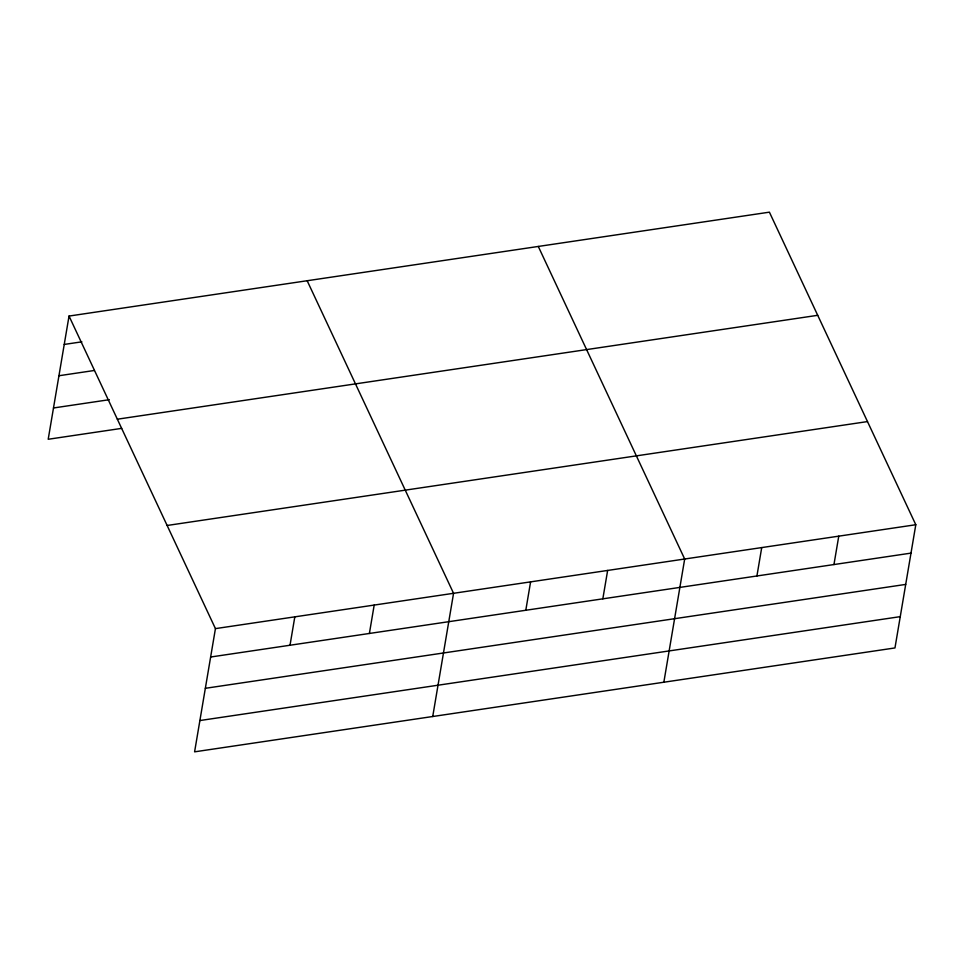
<?xml version="1.0" encoding="UTF-8"?>
<svg xmlns="http://www.w3.org/2000/svg" width="964" height="964" viewBox="0 0 964 964"><rect width="100%" height="100%" fill="white"/><g stroke="black" fill="none" stroke-linecap="round" stroke-linejoin="round"><path stroke-width="1.45" d="M69.034 316.059L215.442 628.624L194.595 751.836L894.966 647.941L915.8 524.729L769.405 212.164L69.034 316.059L48.2 439.271L121.693 428.365M290.019 645.229L294.815 616.852M369.393 633.456L374.189 605.079M432.728 716.517L453.562 593.306L307.167 280.729M525.802 610.26L530.598 581.87M602.837 598.825L607.645 570.447M663.847 682.235L684.681 559.024L538.286 246.447M756.921 575.978L761.717 547.588M833.956 564.543L838.764 536.165M64.239 344.437L81.88 341.822M58.949 375.731L94.219 370.501M53.49 407.977L109.354 399.686M117.355 419.207L817.713 315.312M167.133 525.476L867.492 421.581M215.442 628.624L915.8 524.729M210.646 657.014L911.004 553.119M205.344 688.308L905.702 584.413M199.897 720.542L900.256 616.647"/></g></svg>
